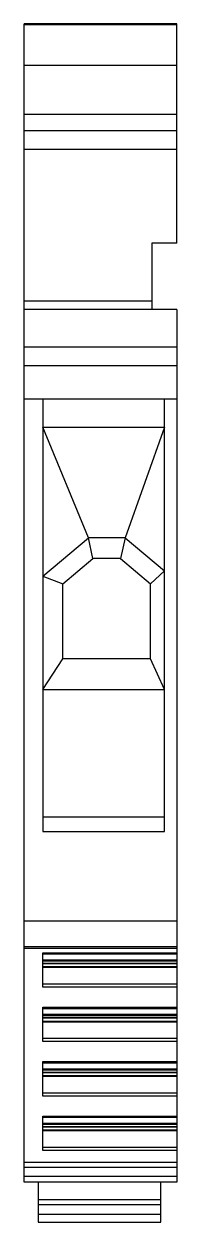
# Model space of a CAD drawing. Header units: millimetres. Extents: x 0 to 6.1, y -47.8 to 0.
import ezdxf

# ---------------------------------------------------------------- set-up
doc = ezdxf.new("R2010")
doc.units = ezdxf.units.MM

msp = doc.modelspace()

# ---------------------------------------------------------------- linework, layer by layer
at = {"color": 7, "linetype": 'Continuous', "lineweight": 25}
for p, q in [((6.1, 0), (0, 0)), ((0, -46.25), (0, 0)), ((6.1, -0.033), (0, -0.033)), ((6.1, -8.75), (6.1, 0)), ((0, -1.651), (6.1, -1.651)), ((0, -3.6), (6.1, -3.6)), ((0, -4.25), (6.1, -4.25)), ((0, -5), (6.1, -5)), ((5.1, -8.75), (5.1, -11.4)), ((6.1, -8.75), (5.1, -8.75)), ((5.1, -11.069), (0, -11.069)), ((6.1, -11.4), (0, -11.4)), ((6.1, -11.4), (6.1, -46.25)), ((0, -12.9), (6.1, -12.9)), ((6.1, -13.65), (0, -13.65)), ((0, -14.969), (6.1, -14.969)), ((5.6, -32.25), (5.6, -14.969)), ((0.75, -16.106), (5.6, -16.106)), ((2.571, -20.52), (0.75, -16.106)), ((5.6, -16.106), (4.029, -20.52)), ((0.75, -22.048), (2.571, -20.52)), ((4.029, -20.52), (2.571, -20.52)), ((2.75, -21.35), (2.571, -20.52)), ((4.029, -20.52), (3.85, -21.35)), ((4.029, -20.52), (5.6, -21.839)), ((1.55, -22.357), (2.75, -21.35)), ((3.85, -21.35), (2.75, -21.35)), ((3.85, -21.35), (5.05, -22.357)), ((5.05, -22.357), (5.6, -21.839)), ((0.75, -22.048), (1.55, -22.357)), ((1.55, -25.35), (1.55, -22.357)), ((5.05, -25.35), (5.05, -22.357)), ((0.75, -26.58), (1.55, -25.35)), ((5.05, -25.35), (1.55, -25.35)), ((5.6, -26.58), (5.05, -25.35)), ((0.75, -26.58), (5.6, -26.58)), ((5.6, -31.673), (0.75, -31.673)), ((0.75, -32.25), (5.6, -32.25)), ((6.1, -35.829), (0, -35.829)), ((0, -36.836), (6.1, -36.836)), ((0, -36.907), (6.1, -36.907)), ((0.75, -37.093), (6.1, -37.093)), ((0.75, -38.464), (0.75, -37.093)), ((0.75, -37.122), (6.1, -37.122)), ((0.75, -37.139), (6.1, -37.139)), ((6.1, -37.386), (0.75, -37.386)), ((0.75, -37.42), (6.1, -37.42)), ((6.1, -37.522), (0.75, -37.522)), ((6.1, -37.537), (0.75, -37.537)), ((6.1, -37.658), (0.75, -37.658)), ((0.75, -37.671), (6.1, -37.671)), ((6.1, -38.348), (0.75, -38.348)), ((6.1, -38.464), (0.75, -38.464)), ((0.75, -39.267), (6.1, -39.267)), ((0.75, -40.639), (0.75, -39.267)), ((0.75, -39.296), (6.1, -39.296)), ((0.75, -39.313), (6.1, -39.313)), ((6.1, -39.56), (0.75, -39.56)), ((0.75, -39.594), (6.1, -39.594)), ((6.1, -39.696), (0.75, -39.696)), ((6.1, -39.711), (0.75, -39.711)), ((6.1, -39.832), (0.75, -39.832)), ((0.75, -39.845), (6.1, -39.845)), ((6.1, -40.523), (0.75, -40.523)), ((6.1, -40.639), (0.75, -40.639)), ((0.75, -41.441), (6.1, -41.441)), ((0.75, -42.813), (0.75, -41.441)), ((0.75, -41.471), (6.1, -41.471)), ((0.75, -41.487), (6.1, -41.487)), ((6.1, -41.735), (0.75, -41.735)), ((0.75, -41.768), (6.1, -41.768)), ((6.1, -41.871), (0.75, -41.871)), ((6.1, -41.885), (0.75, -41.885)), ((6.1, -42.007), (0.75, -42.007)), ((0.75, -42.019), (6.1, -42.019)), ((6.1, -42.697), (0.75, -42.697)), ((6.1, -42.813), (0.75, -42.813)), ((0.75, -43.616), (6.1, -43.616)), ((0.75, -44.987), (0.75, -43.616)), ((0.75, -43.645), (6.1, -43.645)), ((0.75, -43.662), (6.1, -43.662)), ((6.1, -43.909), (0.75, -43.909)), ((0.75, -43.943), (6.1, -43.943)), ((6.1, -44.045), (0.75, -44.045)), ((6.1, -44.06), (0.75, -44.06)), ((6.1, -44.181), (0.75, -44.181)), ((0.75, -44.194), (6.1, -44.194)), ((6.1, -44.871), (0.75, -44.871)), ((6.1, -44.987), (0.75, -44.987)), ((0, -45.459), (6.1, -45.459)), ((6.1, -45.673), (0, -45.673)), ((6.1, -46.025), (0, -46.025)), ((6.1, -46.25), (0, -46.25)), ((0.56, -46.25), (0.56, -47.846)), ((5.46, -47.846), (5.46, -46.25)), ((5.46, -46.958), (0.56, -46.958)), ((5.46, -47.158), (0.56, -47.158)), ((5.46, -47.546), (0.56, -47.546)), ((0.56, -47.846), (5.46, -47.846))]:
    msp.add_line(p, q, dxfattribs=at)
at = {"color": 7, "linetype": 'Continuous', "lineweight": 25, "flags": 128}
msp.add_lwpolyline([(0.75, -14.969), (0.75, -15.578), (0.75, -16.227), (0.75, -16.912), (0.75, -17.631), (0.75, -18.382), (0.75, -19.161), (0.75, -19.967), (0.75, -20.796), (0.75, -21.645), (0.75, -22.511), (0.75, -23.391), (0.75, -24.281), (0.75, -25.18), (0.75, -26.082), (0.75, -26.986), (0.75, -27.888), (0.75, -28.784), (0.75, -29.671), (0.75, -30.547), (0.75, -31.408), (0.75, -32.25)], dxfattribs=at)

doc.saveas('drawing.dxf')
